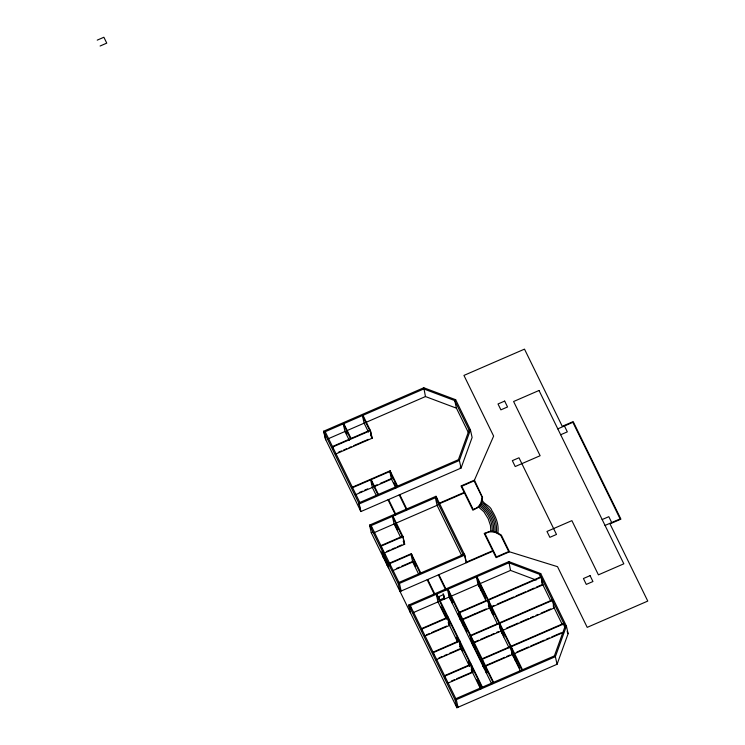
<?xml version="1.0" encoding="UTF-8"?>
<svg xmlns="http://www.w3.org/2000/svg" width="745" height="745" viewBox="0 0 745 745"><rect width="100%" height="100%" fill="white"/><g stroke="black" fill="none" stroke-linecap="round" stroke-linejoin="round"><path stroke-width="1.12" d="M423.784 387.754L323.628 431.225L325.323 438.824L360.906 511.545L461.071 468.074L472.116 437.473L470.421 429.874L455.67 399.72L423.784 387.754L425.469 396.554L456.443 408.176L468.344 432.51M465.998 561.702L466.472 562.68L464.778 555.081L436.002 496.272L369.557 525.113L371.261 532.712L456.899 707.75L557.064 664.279L568.118 633.678L566.414 626.079L540.73 573.585L508.854 561.609L510.539 570.409L536.167 580.038M492.231 531.371C492.78 521.602 487.593 511.489 479.529 506.013M482.564 497.483L474.435 480.143L493.628 436.095L463.939 375.415L524.499 349.135L562.261 426.326L573.175 421.596L620.911 519.144L609.997 523.884L647.768 601.075L587.209 627.365L557.521 566.684L509.496 551.803L496.068 557.632L492.929 551.198L400.028 591.521L398.333 583.912L369.557 525.113M481.931 497.716L481.344 501.134M482.527 497.762C480.311 503.462 490.331 504.812 491.84 510.493C496.096 517.058 499.15 525.048 497.809 532.973M466.24 562.186L492.687 550.713L484.213 533.383L490.815 531.073L490.461 525.411L488.18 518.678L483.868 511.722L478.625 507.075L472.879 510.223L464.396 492.892L439.001 503.909M493.656 531.548C494.326 521.277 488.85 510.614 480.339 504.896M495.062 531.856C495.937 520.997 490.098 509.654 481.028 503.704M496.449 532.33C497.623 520.774 491.337 508.593 481.568 502.437M360.422 510.567L358.727 502.959L458.389 459.712L469.127 429.977L454.739 400.577L423.775 388.946L324.103 432.202L325.807 439.811M455.828 698.689L554.392 655.907L565.129 626.182L539.808 574.432L508.835 562.81L410.272 605.583L411.007 608.842M478.672 507.019L478.979 506.675A14.872 13.308 -12.6 0 0 482.034 501.199M455.67 399.72L454.739 400.577L456.443 408.176M540.73 573.585L539.808 574.432L540.535 577.692M97.232 40.137L103.881 37.25L106.758 43.126L100.109 46.013M327.921 438.889L345.512 431.253L346.965 434.214M346.546 430.806L425.469 396.554M332.447 446.525L370.218 430.135L371.913 437.734L371.364 437.976M363.942 419.677L362.973 415.338L370.451 430.619L332.689 447.009L333.173 449.188M338.351 452.308L341.583 450.902M343.594 450.027L346.742 448.667M349.014 447.671L351.137 446.749M353.791 445.603L365.618 440.472M366.195 440.221L368.263 439.327M335.436 454.161L372.155 438.228L370.451 430.619M352.348 487.193L390.11 470.803L397.597 486.094M352.59 487.686L390.352 471.296L391.572 476.726M359.295 492.519L362.442 491.16M364.538 490.247L367.685 488.878M375.033 485.693L377.128 484.781M380.276 483.412L391.814 478.411M355.337 494.829L392.056 478.895M360.906 511.545L359.202 503.946L459.367 460.475L470.421 429.874L469.127 429.977M557.791 428.869L572.868 422.322L620.119 518.902L605.042 525.439M560.668 434.745L567.318 431.858L564.44 425.982M474.435 480.143L461.015 485.973L464.154 492.398L438.768 503.415M371.261 532.712L372.37 532.237M373.897 532.759L438.181 504.859M380.928 545.601L402.747 536.139L404.442 543.738L403.892 543.98M393.453 518.315L392.96 516.145L402.989 536.624L381.17 546.094L381.654 548.264M386.785 551.402L390.073 549.978M391.982 549.149L395.092 547.798M397.169 546.895L401.769 544.902M383.908 553.246L404.684 544.232L402.989 536.624M389.514 563.146L411.333 553.675L420.776 572.989M396.405 568.5L399.525 567.141M401.602 566.237L413.028 561.283M392.494 570.791L413.27 561.777L415.514 566.358M398.957 582.45L464.293 554.094L465.755 560.613M398.333 583.912L464.778 555.081M602.165 519.554L608.814 516.676L611.692 522.552M410.383 612.688L408.688 605.08L508.854 561.609M439.14 600.209L444.448 597.9M413.009 612.735L438.917 601.494M439.615 601.187L510.539 570.409M452.569 602.584L452.01 602.817L451.023 598.384L449.3 594.855L450.287 599.297L450.846 599.054L449.85 594.612L451.144 597.267M481.475 590.04L480.916 590.273L479.929 585.84L478.197 582.311L479.193 586.753L479.743 586.511L478.998 583.186M421.54 628.612L448.118 617.074L448.844 619.738M540.963 576.788L458.752 612.464L460.457 620.064L461.006 619.831L458.063 613.824M448.36 617.568L421.782 629.106L422.266 631.276M426.363 634.861L429.623 633.446M431.569 632.598L434.698 631.248M434.94 631.145L446.628 626.07M462.589 619.142L468.996 616.357M469.406 616.18L474.332 614.048M474.658 613.908L486.206 608.889M492.017 606.365L494.131 605.452M497.297 604.074L503.154 601.532M503.629 601.336L508.49 599.222M508.9 599.045L513.836 596.903M515.968 595.972L525.774 591.716M527.711 590.878L530.915 589.491M531.055 589.425L534.221 588.056M536.251 587.172L542.658 584.387L541.447 578.958M424.52 636.258L450.064 625.176M498.973 623.053L487.9 600.414L489.595 608.013L460.689 620.557L458.995 612.958L541.196 577.282L542.9 584.881L491.206 607.315M466.957 631.984L464.023 626.005L463.474 626.247L462.487 621.805L463.036 621.563M492.929 613.461L492.38 613.703L491.383 609.261L491.942 609.019M433.05 652.136L459.628 640.598M470.309 636.081L552.511 600.405M473.904 642.274L478.625 640.225M480.721 639.312L483.878 637.943M484.576 637.636L489.12 635.662M490.983 634.861L494.186 633.464M496.477 632.477L498.573 631.564M506.498 628.119L518.11 623.09M520.215 622.168L523.381 620.799M524.08 620.492L528.652 618.508M530.487 617.717L533.69 616.32M536.037 615.305L538.151 614.392M541.159 613.079L545.536 611.179M546.504 610.76L550.806 608.898M438.917 657.928L442.195 656.503M444.122 655.675L447.242 654.315M449.328 653.412L453.891 651.428M454.534 651.158L461.332 648.206M436.03 659.772L461.565 648.69M473.839 645.012L474.388 644.77L472.675 641.259L473.662 645.692L473.112 645.934L472.116 641.501L473.839 645.012L474.826 649.444L475.385 649.202M503.732 636.9L502.735 632.468L503.294 632.226L501.571 628.715M444.56 675.659L471.138 664.121L471.622 666.291M483.784 666.384L483.226 666.617L481.531 659.018L563.732 623.341L564.468 626.601M485.88 665.471L489.037 664.102M489.633 663.842L494.28 661.821M494.969 661.523L499.532 659.548M500.314 659.204L504.784 657.267M506.721 656.429L509.915 655.032M516.909 652.005L521.668 649.938M522.18 649.714L528.512 646.967M530.617 646.055L533.783 644.676M534.472 644.378L539.063 642.386M539.808 642.06L544.334 640.104M546.215 639.284L549.419 637.897M551.719 636.891L561.218 632.775M451.461 680.995L454.59 679.645M456.666 678.742L468.121 673.769M468.586 673.573L472.842 671.72M484.026 666.868L483.468 667.11L481.773 659.502L563.974 623.826L564.943 628.175M485.07 666.412L563.565 632.347M447.54 683.295L473.075 672.214M486.848 672.651L486.299 672.893L485.312 668.461L483.579 664.931L484.576 669.364L485.125 669.122L484.138 664.689L485.433 667.334M515.754 660.107L515.205 660.349L514.208 655.917L512.486 652.387L513.473 656.82L514.031 656.578L513.286 653.253M456.899 707.75L455.204 700.151L555.37 656.68L566.414 626.079L565.129 626.182M490.722 531.306L491.039 531.315A14.872 13.308 -12.6 0 1 497.446 532.684M497.045 533.224L500.808 535.413L508.705 551.551L496.384 556.897L485.004 533.634L488.953 531.921L491.197 531.865A14.043 12.572 -12.6 0 1 497.083 533.159M497.399 532.759L501.292 535.04L509.496 551.803M458.389 459.712L459.367 460.475L461.071 468.074L460.093 467.311M554.392 655.907L555.37 656.68L557.064 664.279M567.113 631.62L568.118 633.678M541.894 582.823L550.955 601.345M553.153 605.843L562.373 624.692M482.015 497.017L474.118 480.879L461.807 486.224L473.187 509.487L477.135 507.773L478.635 506.2A14.043 12.572 -12.6 0 0 481.419 501.152M488.208 599.678L476.94 576.649L477.918 580.998M499.532 622.811L488.45 600.172L489.176 603.431M510.986 646.232L499.765 623.295L500.985 628.733M522.496 669.755L511.228 646.725L512.197 651.065M487.658 599.921L476.39 576.891L478.085 584.49L485.926 600.517M521.938 669.997L510.67 646.958L512.374 654.566L520.215 670.584M479.184 582.953L480.478 585.598M491.383 609.261L489.689 605.797L490.685 610.23L491.234 609.987L490.741 607.771M502.735 632.468L501.022 628.957L502.009 633.39L502.568 633.148L501.823 629.823M479.007 585.002L485.498 598.272M490.657 608.805L493.674 614.979M501.469 630.903L504.02 636.118M513.417 655.33L519.786 668.339M488.366 605.499L489.353 607.52L487.9 601.01M489.595 608.013L497.26 623.667M509.17 648.01L500.91 631.145L499.215 623.537L510.437 646.474L512.132 654.073M463.185 554.578L435.378 497.735L437.082 505.343L461.351 554.95M459.311 612.222L448.043 589.193L448.769 592.452M470.626 635.355L459.544 612.716L460.28 615.975M482.08 658.776L470.859 635.839L471.352 638.018M493.59 682.299L482.322 659.269L482.807 661.439M369.66 430.377L362.424 415.58L364.119 423.179L368.468 432.053M397.038 486.336L389.803 471.538L391.498 479.137L395.846 488.022M493.041 682.541L447.484 589.435L449.188 597.034L491.737 684.003M462.487 621.805L460.783 618.341L461.779 622.773L462.328 622.531L461.583 619.207M370.47 434.773L372.155 438.228M393.984 482.844L395.912 486.792M399.776 494.68L406.677 508.788M438.898 574.646L446.302 589.77M450.11 597.546L452.681 602.807M461.248 620.315L463.762 625.465M473.075 644.49L475.114 648.662M476.13 650.739L483.291 665.369M484.39 667.622L486.96 672.875M399.218 494.913L406.621 510.036M438.349 574.889L445.743 590.012M482.406 687.151L436.849 594.044L437.827 598.393M459.078 640.84L447.81 617.81L449.505 625.409L457.449 641.641M481.857 687.393L459.32 641.333L461.015 648.932L469.341 665.956M469.452 662.389L470.747 665.034M447.177 618.229L445.445 614.7L446.441 619.142L437.995 601.895L436.3 594.286L447.568 617.316L449.272 624.925L448.164 622.671M458.678 641.752L456.955 638.223L457.7 641.547M470.188 665.276L468.465 661.746L469.452 666.179M481.456 688.306L479.733 684.776L480.721 689.209L471.185 669.708M388.592 499.532L395.986 514.655M427.714 579.498L435.117 594.622M441.087 606.821L446.655 618.201M456.014 637.347L458.007 641.408M461.835 649.24L462.85 651.307M476.809 679.84L480.562 687.514M388.033 499.774L395.437 514.888M427.164 579.74L434.065 593.858M459.795 646.437L460.773 648.439L459.563 643.01M402.188 536.372L392.41 516.387L394.105 523.986L400.959 537.983M420.217 573.222L411.017 554.41L412.711 562.009L418.848 574.553M394.664 523.744L397.672 529.891M403.185 541.159L404.684 544.232M351.053 438.451L343.817 423.654L344.544 426.904M378.432 494.41L371.196 479.612L372.165 483.952M350.504 438.684L343.259 423.886L344.963 431.495L349.303 440.37M377.883 494.652L370.637 479.854L372.342 487.454L376.206 495.35M325.211 431.728L359.835 502.484M370.665 524.629L399.441 583.437L401.136 591.036L400.661 590.059M409.797 604.605L456.312 699.667L458.007 707.266L457.532 706.288M383.06 551.207L385.091 555.37M323.628 431.225L359.202 503.946M408.688 605.08L455.204 700.151M382.26 552.716L387.605 563.723M384.904 558.508L385.435 561.19M385.37 559.448L385.891 562.13M499.215 624.133L500.677 630.652M480.283 684.534L481.028 687.859M437.213 500.51L436.486 497.26L371.15 525.616L371.634 527.786M436.002 496.272L436.496 498.452M472.591 670.044L471.38 664.615L444.802 676.143L445.529 679.403M470.589 664.363L472.283 671.962M460.838 645.431L459.87 641.091L433.292 652.62L433.776 654.799M457.756 639.089L458.25 641.315M443.135 593.607L444.607 599.027L443.62 594.585L438.963 596.605L439.96 601.038L438.731 596.736M446.004 614.467L446.749 617.791M412.05 556.338L411.566 554.168L389.756 563.639L390.24 565.809M411.333 553.675L411.817 555.854M390.11 470.803L390.603 472.982M388.545 562.512L388.676 563.09M388.732 568.416L387.549 563.127L381.952 551.682L383.126 556.971M387.437 562.996L388.583 568.118M386.301 561.06L387.279 565.455M386.087 560.603L387.083 565.045M384.886 558.135L385.985 562.81M383.666 555.649L384.783 560.342M382.129 552.138L383.275 557.26M504.663 401.089L498.014 403.976L500.891 409.852L507.541 406.966L504.663 401.089M539.017 390.482L513.603 401.518L540.125 455.726L515.214 466.538L512.337 460.652L518.986 457.775L556.496 534.444L549.857 537.331L546.979 531.446L571.881 520.634L598.412 574.851L623.826 563.816L539.017 390.482M590.068 575.643L583.419 578.53L586.296 584.406L592.946 581.528L590.068 575.643M552.278 599.921L470.067 635.597L472.013 643.689L554.215 608.013L552.278 599.921"/></g></svg>
